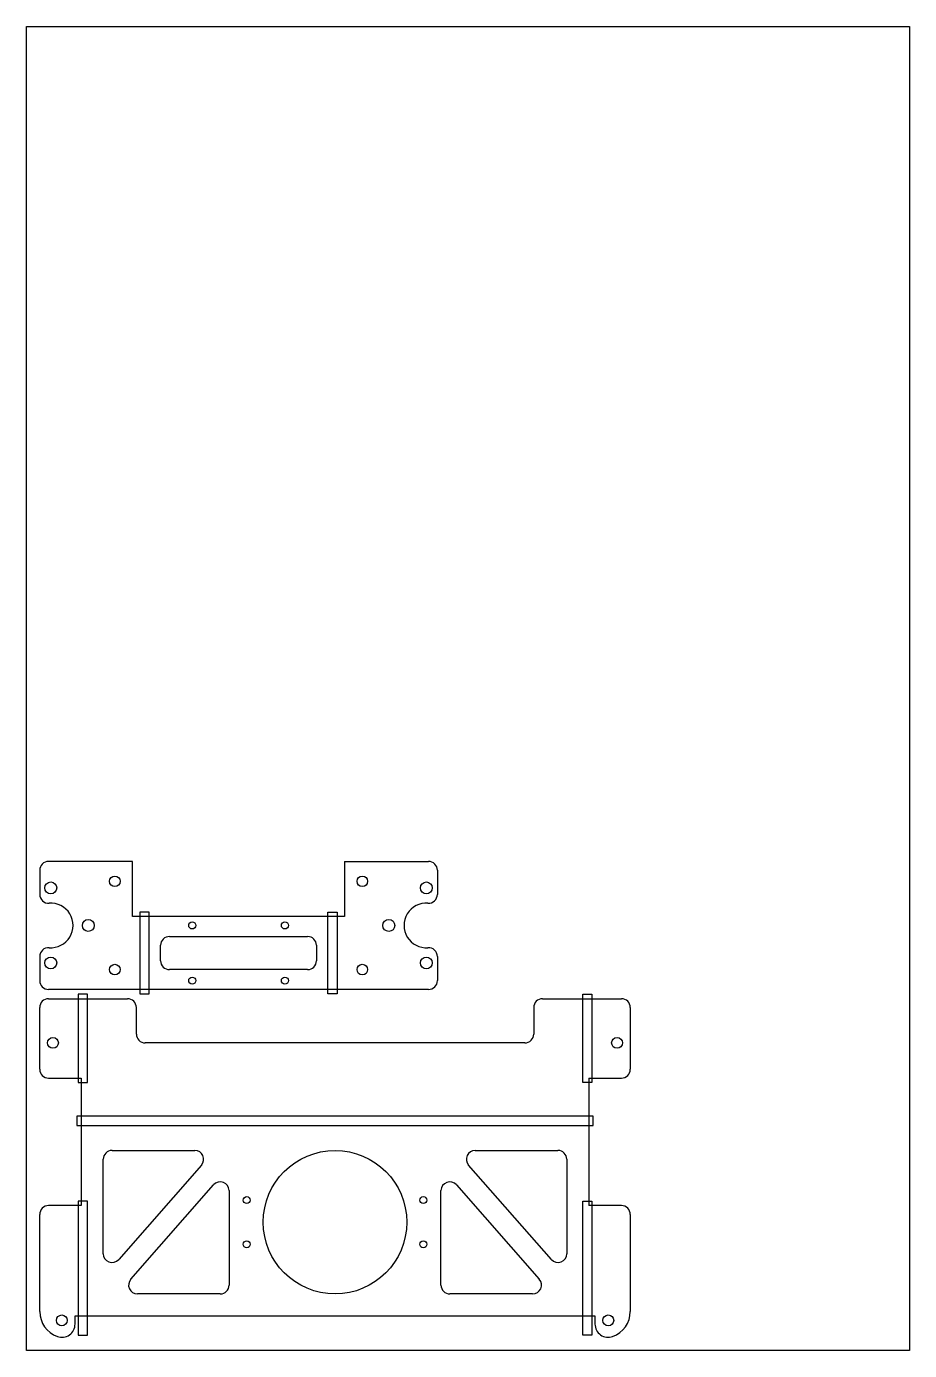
# Model space of a CAD drawing. Extents: x 0 to 200, y 0 to 300.
import ezdxf

# ---------------------------------------------------------------- set-up
doc = ezdxf.new("R2010")
doc.units = 0
doc.header["$LTSCALE"] = 0.5
doc.header["$MEASUREMENT"] = 0
doc.layers.get('0').update_dxf_attribs({"linetype": 'CONTINUOUS'})
doc.layers.add('1', color=7, linetype='CONTINUOUS')
doc.layers.add('24', color=7, linetype='CONTINUOUS')

msp = doc.modelspace()

# ---------------------------------------------------------------- linework, layer by layer
msp.add_lwpolyline([(0, 0), (0, 300), (200, 300), (200, 0)], close=True)
at = {"layer": '1', "color": 7, "linetype": 'Continuous'}
for p, q in [((25.691129, 99.310945), (25.691129, 80.810945)), ((27.791129, 99.310945), (25.691129, 99.310945)), ((27.791129, 80.810945), (27.791129, 99.310945)), ((68.273587, 80.810945), (68.273587, 99.310945)), ((68.273587, 99.310945), (70.373587, 99.310945)), ((70.373587, 99.310945), (70.373587, 80.810945)), ((11.690936, 80.710945), (11.690936, 60.711945)), ((13.790936, 80.710945), (11.690936, 80.710945)), ((13.790936, 60.711945), (13.790936, 80.710945)), ((25.691129, 80.810945), (27.791129, 80.810945)), ((70.373587, 80.810945), (68.273587, 80.810945)), ((125.972808, 60.711945), (125.972808, 80.710945)), ((125.972808, 80.710945), (128.072808, 80.710945)), ((128.072808, 80.710945), (128.072808, 60.711945)), ((11.690936, 60.711945), (13.790936, 60.711945)), ((128.072808, 60.711945), (125.972808, 60.711945)), ((11.382872, 53.120009), (11.382872, 51.020009)), ((128.380872, 53.120009), (11.382872, 53.120009)), ((11.382872, 51.020009), (128.380872, 51.020009)), ((128.380872, 51.020009), (128.380872, 53.120009)), ((11.690936, 33.828073), (11.690936, 3.457218)), ((13.790936, 33.828073), (11.690936, 33.828073)), ((13.790936, 3.457218), (13.790936, 33.828073)), ((125.972808, 3.457218), (125.972808, 33.828073)), ((125.972808, 33.828073), (128.072808, 33.828073)), ((128.072808, 33.828073), (128.072808, 3.457218)), ((11.690936, 3.457218), (13.790936, 3.457218)), ((128.072808, 3.457218), (125.972808, 3.457218))]:
    msp.add_line(p, q, dxfattribs=at)
at = {"layer": '24', "color": 7, "linetype": 'Continuous'}
for p, q in [((3, 108.810945), (3, 103.343199)), ((24, 110.810945), (5, 110.810945)), ((24, 98.310945), (24, 110.810945)), ((72.064716, 110.810945), (72.064716, 98.310945)), ((72.064716, 110.810945), (91.064716, 110.810945)), ((93.064716, 108.810945), (93.064716, 103.343199)), ((72.064716, 98.310945), (24, 98.310945)), ((32.382358, 93.810945), (63.682358, 93.810945)), ((30.382358, 88.310945), (30.382358, 91.810945)), ((65.682358, 91.810945), (65.682358, 88.310945)), ((3, 89.278691), (3, 83.810945)), ((93.064716, 89.278691), (93.064716, 83.810945)), ((63.682358, 86.310945), (32.382358, 86.310945)), ((91.064716, 81.810945), (5, 81.810945)), ((5, 79.710945), (12.382872, 79.710945)), ((12.382872, 79.710945), (22.881872, 79.710945)), ((116.881872, 79.710945), (134.763743, 79.710945)), ((3, 63.711945), (3, 77.710945)), ((24.881872, 71.710945), (24.881872, 77.710945)), ((114.881872, 77.710945), (114.881872, 71.710945)), ((136.763743, 77.710945), (136.763743, 63.711945)), ((112.881872, 69.710945), (26.881872, 69.710945)), ((5, 61.711945), (12.382872, 61.711945)), ((12.382872, 61.711945), (12.382872, 32.828073)), ((127.380872, 61.711945), (134.763743, 61.711945)), ((127.380872, 61.711945), (127.380872, 32.828073)), ((19.382872, 45.328073), (38.143019, 45.328073)), ((101.620724, 45.328073), (120.380872, 45.328073)), ((17.382872, 21.934172), (17.382872, 43.328073)), ((39.646761, 42.009453), (20.886614, 20.615552)), ((118.877129, 20.615552), (100.116982, 42.009453)), ((122.380872, 43.328073), (122.380872, 21.934172)), ((23.617982, 16.146693), (42.378129, 37.540595)), ((45.881872, 36.221975), (45.881872, 14.828073)), ((93.881872, 14.828073), (93.881872, 36.221975)), ((97.385614, 37.540595), (116.145761, 16.146693)), ((3, 8.828073), (3, 30.828073)), ((12.382872, 32.828073), (5, 32.828073)), ((134.763743, 32.828073), (127.380872, 32.828073)), ((136.763743, 30.828073), (136.763743, 8.828073)), ((43.881872, 12.828073), (25.121724, 12.828073)), ((114.642019, 12.828073), (95.881872, 12.828073)), ((10.999, 6), (10.999, 7.828073)), ((10.999, 7.828073), (12.382872, 7.828073)), ((12.382872, 7.828073), (128.764743, 7.828073)), ((128.764743, 7.828073), (128.764743, 6))]:
    msp.add_line(p, q, dxfattribs=at)
for centre, radius in [((5.4999, 104.810945), 1.35), ((20, 106.310945), 1.2), ((76.064716, 106.310945), 1.2), ((90.564816, 104.810945), 1.35), ((13.9999, 96.310945), 1.35), ((37.532358, 96.310945), 0.8), ((58.532358, 96.310945), 0.8), ((82.064816, 96.310945), 1.35), ((5.4999, 87.810945), 1.35), ((20, 86.310945), 1.2), ((76.064716, 86.310945), 1.2), ((90.564816, 87.810945), 1.35), ((37.532358, 83.810945), 0.8), ((58.532358, 83.810945), 0.8), ((5.999, 69.710945), 1.2295), ((133.764743, 69.710945), 1.2295), ((69.881872, 29.078073), 16.25), ((49.881872, 34.078073), 0.7835), ((89.881872, 34.078073), 0.7835), ((49.881872, 24.078073), 0.7835), ((89.881872, 24.078073), 0.7835), ((8, 6.828073), 1.2295), ((131.763743, 6.828073), 1.2295)]:
    msp.add_circle(centre, radius, dxfattribs=at)
for centre, radius, start, end in [((5, 108.810945), 2, 90, 180), ((91.064716, 108.810945), 2, 0, 90), ((5, 103.343199), 2, 180, 274.06613), ((91.064716, 103.343199), 2, 265.93387, 0), ((5.4999, 96.310945), 5.05, 265.93387, 94.06613), ((90.564816, 96.310945), 5.05, 85.93387, 274.06613), ((32.382358, 91.810945), 2, 90, 180), ((63.682358, 91.810945), 2, 0, 90), ((5, 89.278691), 2, 85.93387, 180), ((91.064716, 89.278691), 2, 0, 94.06613), ((32.382358, 88.310945), 2, 180, 270), ((63.682358, 88.310945), 2, 270, 0), ((5, 83.810945), 2, 180, 270), ((91.064716, 83.810945), 2, 270, 0), ((5, 77.710945), 2, 90, 180), ((22.881872, 77.710945), 2, 0, 90), ((116.881872, 77.710945), 2, 90, 180), ((134.763743, 77.710945), 2, 0, 90), ((26.881872, 71.710945), 2, 180, 270), ((112.881872, 71.710945), 2, 270, 0), ((5, 63.711945), 2, 180, 270), ((134.763743, 63.711945), 2, 270, 0), ((19.382872, 43.328073), 2, 90, 180), ((38.143019, 43.328073), 2, 318.752726, 90), ((101.620724, 43.328073), 2, 90, 221.247274), ((120.380872, 43.328073), 2, 0, 90), ((43.881872, 36.221975), 2, 0, 138.752726), ((95.881872, 36.221975), 2, 41.247274, 180), ((5, 30.828073), 2, 90, 180), ((134.763743, 30.828073), 2, 0, 90), ((19.382872, 21.934172), 2, 180, 318.752726), ((120.380872, 21.934172), 2, 221.247274, 0), ((25.121724, 14.828073), 2, 138.752726, 270), ((114.642019, 14.828073), 2, 270, 41.247274), ((43.881872, 14.828073), 2, 270, 0), ((95.881872, 14.828073), 2, 180, 270), ((9, 8.828073), 6, 180, 250.508521), ((7.999, 6), 3, 250.508521, 0), ((131.764743, 6), 3, 180, 289.491479), ((130.763743, 8.828073), 6, 289.491479, 0)]:
    msp.add_arc(centre, radius, start, end, dxfattribs=at)

doc.saveas('drawing.dxf')
